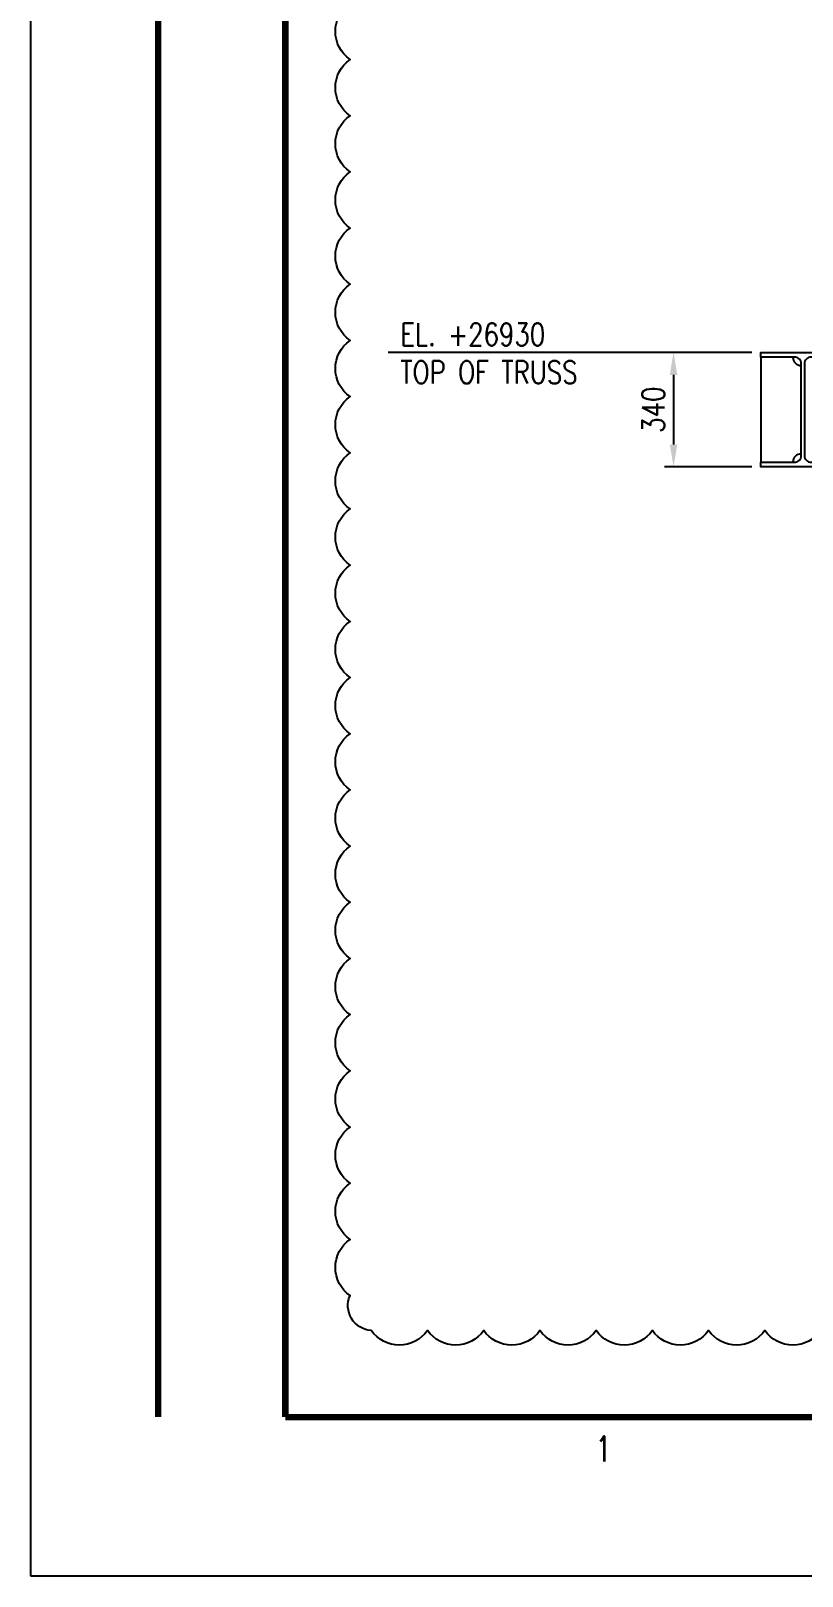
# Model space of a CAD drawing. Header units: millimetres. Extents: x 0 to 232280, y -26939 to 23794.
# Drawn here: x 55481 to 58911, y -26939 to -20064 of the extents above; entities that cross this region are included whole.
import ezdxf
from ezdxf.enums import TextEntityAlignment as Align

# ---------------------------------------------------------------- set-up
doc = ezdxf.new("R2010")
doc.units = ezdxf.units.MM
doc.header["$LTSCALE"] = 30
for name, color, linetype in [('CON-G', 3, 'Continuous'), ('CON-W', 7, 'Continuous'), ('CON-Y', 2, 'Continuous'), ('Dim-W', 7, 'Continuous'), ('rev-1', 2, 'Continuous')]:
    doc.layers.add(name, color=color, linetype=linetype)
doc.styles.add('ROMANS', font='ROMANS.shx', dxfattribs={"width": 0.8})
doc.styles.add('SIMPLEX', font='simplex.shx', dxfattribs={"width": 0.8})
doc.dimstyles.new('DIM40x1.5', dxfattribs={"dimscale": 40, "dimtxt": 2.5, "dimasz": 2.5, "dimexe": 1, "dimexo": 1, "dimgap": 1, "dimtad": 1, "dimdec": 0, "dimlfac": 0.666667, "dimdsep": 46, "dimtxsty": 'SIMPLEX', "dimcen": 2.5, "dimclrd": 7, "dimclre": 7, "dimclrt": 2, "dimadec": 0, "dimazin": 2, "dimtfac": 1, "dimtdec": 0, "dimtmove": 2, "dimatfit": 2, "dimfxl": 1, "dimtfill": 1, "dimtolj": 1, "dimtzin": 0, "dimarcsym": 1})

# ---------------------------------------------------------------- blocks, each defined once
blk = doc.blocks.new('TITLE')
at = {"color": 7}
for p, q in [((0, 0), (0, 594.85)), ((841, 0), (0, 0))]:
    blk.add_line(p, q, dxfattribs=at)
at = {"color": 7, "const_width": 0.707}
for points in [[(14.15, 577.17), (14.15, 17.68)], [(28.29, 17.68), (28.29, 577.52)], [(28.29, 17.68), (823.67, 17.68)]]:
    blk.add_lwpolyline(points, dxfattribs=at)
at = {"color": 7, "style": 'ROMANS', "width": 0.7}
blk.add_text('1', height=2.83, dxfattribs=at).set_placement((63.66, 14.15), align=Align.MIDDLE)
blk = doc.blocks.new('*D2812')
at = {"layer": 'DEFPOINTS', "color": 0, "transparency": 16777216}
for p in [(58727.1, -21494.5), (58339.5, -22004.5), (58727.1, -22004.5)]:
    blk.add_point(p, dxfattribs=at)
at = {"layer": 'Dim-W', "color": 7, "lineweight": -2, "transparency": 16777216}
for p, q in [((58687.1, -21494.5), (58299.5, -21494.5)), ((58339.5, -21594.5), (58339.5, -21904.5)), ((58687.1, -22004.5), (58299.5, -22004.5))]:
    blk.add_line(p, q, dxfattribs=at)
at = {"layer": 'Dim-W', "color": 7, "transparency": 16777216}
for points in [[(58322.9, -21594.5), (58356.2, -21594.5), (58339.5, -21494.5)], [(58322.9, -21904.5), (58356.2, -21904.5), (58339.5, -22004.5)]]:
    blk.add_solid(points, dxfattribs=at)
at = {"layer": 'Dim-W', "color": 2, "transparency": 16777216, "insert": (58249.5, -21749.5), "char_height": 100, "attachment_point": 5, "rotation": 90, "style": 'SIMPLEX', "bg_fill": 3, "box_fill_scale": 1.1, "bg_fill_color": 256, "bg_fill_true_color": 13158600, "bg_fill_transparency": 0}
blk.add_mtext('\\A1;340', dxfattribs=at)

msp = doc.modelspace()

# ---------------------------------------------------------------- linework, layer by layer
at = {"layer": 'CON-G'}
msp.add_line((58727.08, -21515.49), (58727.08, -21983.49), dxfattribs=at)
msp.add_lwpolyline([(59102.08, -21983.49), (59102.08, -22004.49), (58914.58, -22004.49), (58727.08, -22004.49), (58727.08, -21983.49), (58877.83, -21983.49, 0.4142136), (58907.83, -21953.49), (58907.83, -21545.49, 0.4142136), (58877.83, -21515.49), (58727.08, -21515.49), (58727.08, -21494.49), (58914.58, -21494.49), (59102.08, -21494.49), (59102.08, -21515.49), (58951.33, -21515.49, 0.4142136), (58921.33, -21545.49), (58921.33, -21953.49, 0.4142136), (58951.33, -21983.49)], format="xyb", close=True, dxfattribs=at)
for centre, start, end in [((58907.83, -21515.49), 180, 270), ((58907.83, -21983.49), 90, 180)]:
    msp.add_arc(centre, 37.5, start, end, dxfattribs=at)

# ---------------------------------------------------------------- block references
at = {"linetype": 'ByBlock', "xscale": 39.99999999599994, "yscale": 39.99999999599994, "zscale": 39.99999999599994}
msp.add_blockref('TITLE', (55481.35, -26939.4), dxfattribs=at)

# ---------------------------------------------------------------- texts
at = {"layer": 'CON-Y', "color": 2, "style": 'SIMPLEX', "width": 0.8}
for s, p in [('EL. +26930', (57124.3, -21464.65)), ('TOP OF TRUSS', (57124.3, -21632.76))]:
    msp.add_text(s, height=100, dxfattribs=at).set_placement(p)

# ---------------------------------------------------------------- next in the draw order: dimensions: what is measured, and where the dimension line sits
at = {"layer": 'Dim-W'}
dim = msp.add_linear_dim(base=(58339.55, -22004.49), p1=(58727.08, -21494.49), p2=(58727.08, -22004.49), angle=90, dimstyle='DIM40x1.5', override={"dimcen": 0}, dxfattribs=at)
dim.commit()
dim.dimension.update_dxf_attribs({"geometry": '*D2812', "text_midpoint": (58249.55, -21749.49)})

# ---------------------------------------------------------------- next in the draw order: linework, layer by layer
at = {"layer": 'CON-W'}
msp.add_line((58339.55, -21494.49), (57070.8, -21494.49), dxfattribs=at)
at = {"layer": 'rev-1'}
msp.add_lwpolyline([(58995.25, -25846.6, -0.5205671), (58745.25, -25846.6, -0.5205671), (58495.25, -25846.6, -0.5205671), (58245.25, -25846.6, -0.5205671), (57995.25, -25846.6, -0.5205671), (57745.25, -25846.6, -0.5205671), (57495.25, -25846.6, -0.5205671), (57245.25, -25846.6, -0.5205671), (56995.25, -25846.6, -0.5205671), (56900.53, -25691.32, -0.5205671), (56900.53, -25441.32, -0.5205671), (56900.53, -25191.32, -0.5205671), (56900.53, -24941.32, -0.5205671), (56900.53, -24691.32, -0.5205671), (56900.53, -24441.32, -0.5205671), (56900.53, -24191.32, -0.5205671), (56900.53, -23941.32, -0.5205671), (56900.53, -23691.32, -0.5205671), (56900.53, -23441.32, -0.5205671), (56900.53, -23191.32, -0.5205671), (56900.53, -22941.32, -0.5205671), (56900.53, -22691.32, -0.5205671), (56900.53, -22441.32, -0.5205671), (56900.53, -22191.32, -0.5205671), (56900.53, -21941.32, -0.5205671), (56900.53, -21691.32, -0.5205671), (56900.53, -21441.32, -0.5205671), (56900.53, -21191.32, -0.5205671), (56900.53, -20941.32, -0.5205671), (56900.53, -20691.32, -0.5205671), (56900.53, -20441.32, -0.5205671), (56900.53, -20191.32, -0.5205671), (56900.53, -19941.32, -0.5205671)], format="xyb", dxfattribs=at)

doc.saveas('drawing.dxf')
